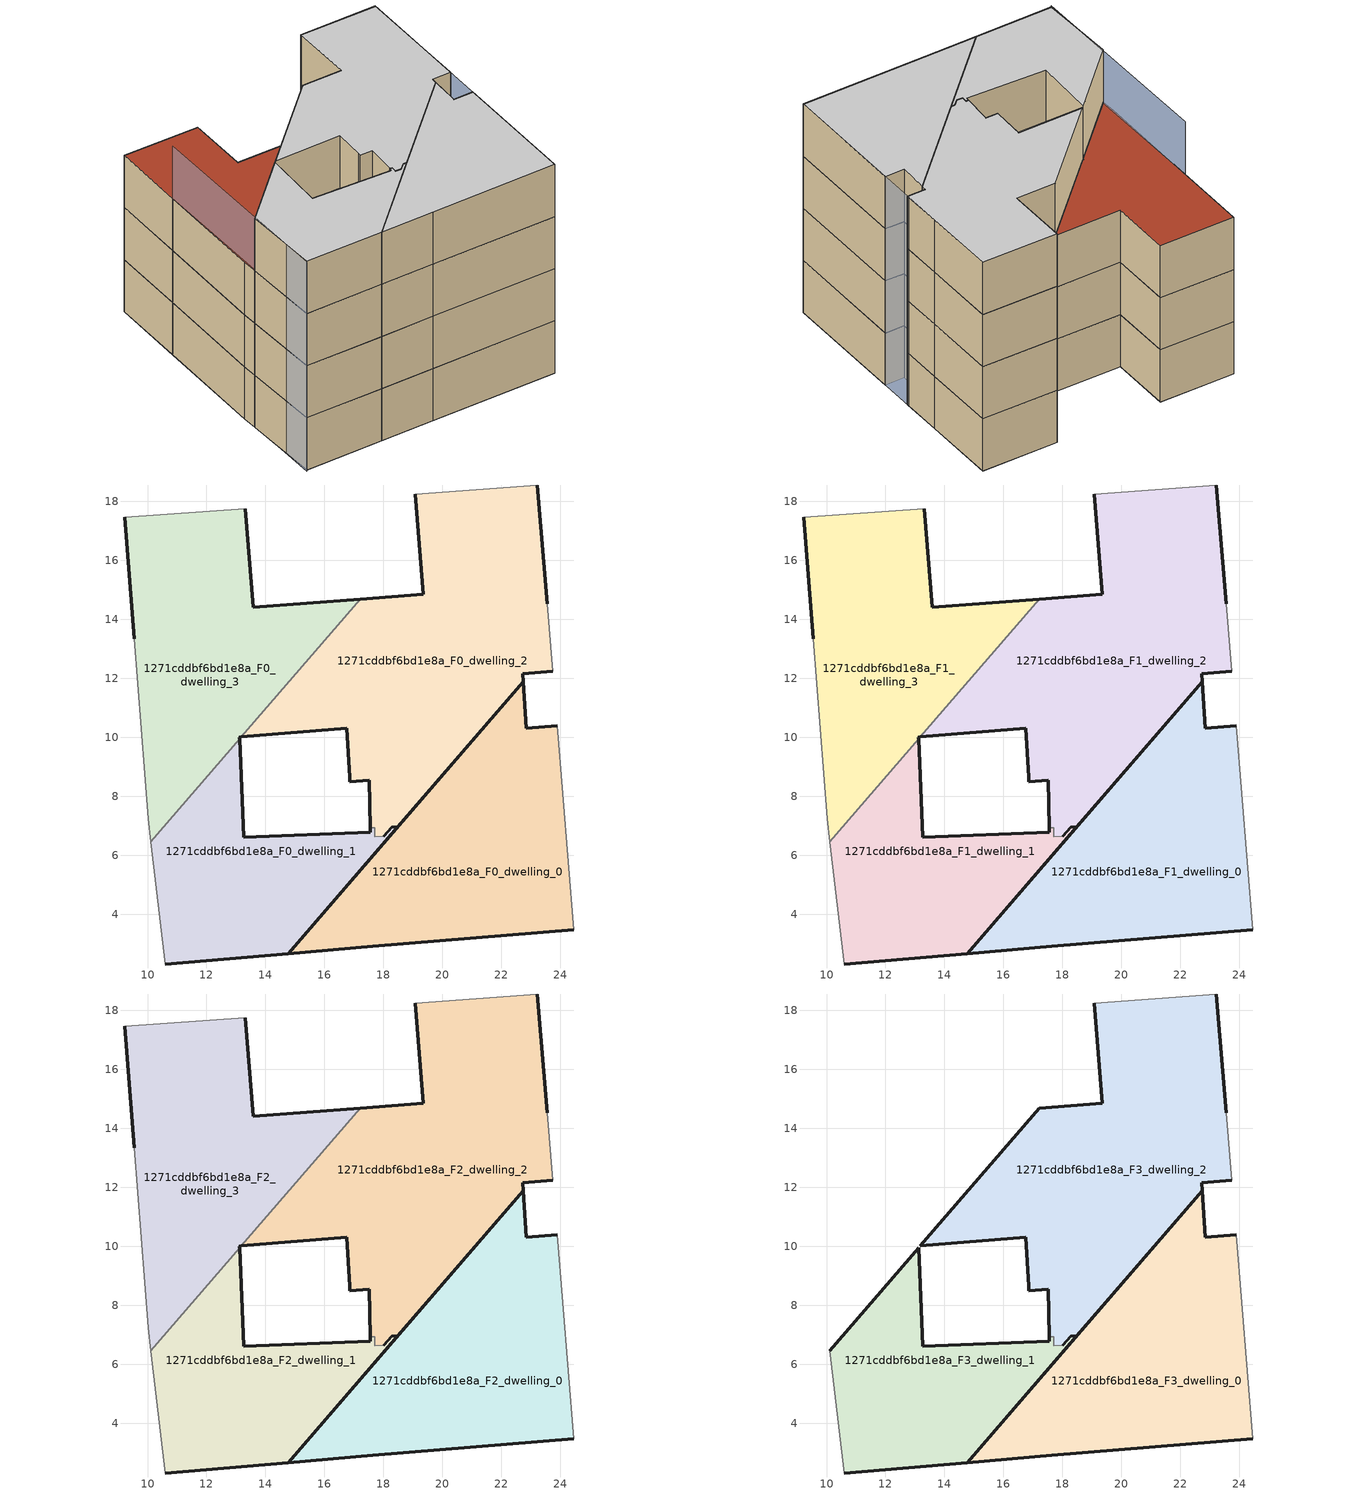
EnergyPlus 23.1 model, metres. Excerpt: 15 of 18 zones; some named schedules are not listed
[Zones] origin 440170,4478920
1271cddbf6bd1e8a_F0_dwelling_0
 floor ground (EU_floor_Construction): 24.45,3.49 23.89,10.39 22.85,10.31 22.74,11.89 14.78,2.67 17.64,2.92 z0
 wall outside (EU_wall_Construction): 24.45,3.49 17.64,2.92 14.78,2.67 22.74,11.89 22.85,10.31 23.89,10.39 z0:3
 wall adiabatic (EU_wall_Construction): 23.89,10.39 24.45,3.49 z0:3
1271cddbf6bd1e8a_F0_dwelling_1
 floor ground (EU_floor_Construction): 14.78,2.67 18.49,6.97 18.28,6.96 18.02,6.65 17.71,6.64 17.7,6.94 17.55,6.93 17.55,6.78 13.26,6.62 13.12,9.96 10.11,6.47 10.61,2.32 z0
 wall outside (EU_wall_Construction): 13.12,9.96 13.26,6.62 17.55,6.78 17.55,6.93 / 18.02,6.65 18.29,6.96 / 18.28,6.96 18.49,6.97 14.78,2.67 10.61,2.32 z0:3
 wall adiabatic (EU_wall_Construction): 10.61,2.32 10.11,6.47 z0:3
 wall to 1271cddbf6bd1e8a_F0_dwelling_3 (EU_wall_Construction): 10.11,6.47 13.12,9.96 z0:3
 wall to 1271cddbf6bd1e8a_F0_dwelling_2 (EU_wall_Construction): 17.55,6.93 17.7,6.94 17.71,6.64 / 17.7,6.64 18.02,6.65 z0:3
1271cddbf6bd1e8a_F0_dwelling_2
 floor ground (EU_floor_Construction): 18.49,6.97 22.74,11.89 22.72,12.16 23.73,12.24 23.55,14.53 23.21,18.56 19.08,18.25 19.35,14.86 17.21,14.69 13.17,10.02 16.76,10.32 16.85,8.65 16.86,8.5 17.52,8.55 17.55,6.93 17.7,6.94 17.71,6.64 18.02,6.65 18.28,6.96 z0
 wall outside (EU_wall_Construction): 17.21,14.69 19.35,14.86 19.08,18.25 / 23.21,18.56 23.55,14.53 / 23.73,12.24 22.72,12.16 22.74,11.89 18.49,6.97 18.28,6.96 18.02,6.65 / 17.55,6.93 17.52,8.55 16.86,8.5 16.85,8.65 16.76,10.32 13.17,10.02 z0:3
 wall adiabatic (EU_wall_Construction): 19.08,18.25 23.21,18.56 / 23.55,14.53 23.73,12.24 z0:3
 wall to 1271cddbf6bd1e8a_F0_dwelling_3 (EU_wall_Construction): 13.18,10.02 17.21,14.69 z0:3
1271cddbf6bd1e8a_F0_dwelling_3
 floor ground (EU_floor_Construction): 13.12,9.96 13.12,10.01 13.17,10.02 17.21,14.69 13.59,14.41 13.31,17.76 9.23,17.46 9.56,13.34 10.02,7.24 10.11,6.47 z0
 wall outside (EU_wall_Construction): 13.31,17.76 13.59,14.41 17.21,14.69 / 13.17,10.02 13.12,10.01 13.12,9.96 / 9.56,13.34 9.23,17.46 z0:3
 wall adiabatic (EU_wall_Construction): 9.23,17.46 13.31,17.76 / 10.11,6.47 10.02,7.24 9.56,13.34 z0:3
1271cddbf6bd1e8a_F1_dwelling_0
 floor to 1271cddbf6bd1e8a_F0_dwelling_0 (EU_floor_Construction): 24.45,3.49 23.89,10.39 22.85,10.31 22.74,11.89 14.78,2.67 17.64,2.92 z3
 wall outside (EU_wall_Construction): 24.45,3.49 17.64,2.92 14.78,2.67 22.74,11.89 22.85,10.31 23.89,10.39 z3:6
 wall adiabatic (EU_wall_Construction): 23.89,10.39 24.45,3.49 z3:6
1271cddbf6bd1e8a_F1_dwelling_1
 floor to 1271cddbf6bd1e8a_F0_dwelling_1 (EU_floor_Construction): 14.78,2.67 18.49,6.97 18.28,6.96 18.02,6.65 17.7,6.64 17.7,6.94 17.55,6.93 17.55,6.78 13.26,6.62 13.12,9.96 10.11,6.47 10.61,2.32 z3
 wall outside (EU_wall_Construction): 13.12,9.96 13.26,6.62 17.55,6.78 17.55,6.93 / 18.02,6.65 18.29,6.96 / 18.28,6.96 18.49,6.97 14.78,2.67 10.61,2.32 z3:6
 wall adiabatic (EU_wall_Construction): 10.61,2.32 10.11,6.47 z3:6
 wall to 1271cddbf6bd1e8a_F1_dwelling_3 (EU_wall_Construction): 10.11,6.47 13.12,9.96 z3:6
 wall to 1271cddbf6bd1e8a_F1_dwelling_2 (EU_wall_Construction): 17.55,6.93 17.7,6.94 17.71,6.64 / 17.7,6.64 18.02,6.65 z3:6
1271cddbf6bd1e8a_F1_dwelling_2
 floor to 1271cddbf6bd1e8a_F0_dwelling_2 (EU_floor_Construction): 18.49,6.97 22.74,11.89 22.72,12.16 23.73,12.24 23.55,14.53 23.21,18.56 19.08,18.25 19.35,14.86 17.21,14.69 13.17,10.02 16.76,10.32 16.85,8.65 16.86,8.5 17.52,8.55 17.55,6.93 17.7,6.94 17.7,6.64 18.02,6.65 18.28,6.96 z3
 wall outside (EU_wall_Construction): 17.21,14.69 19.35,14.86 19.08,18.25 / 23.21,18.56 23.55,14.53 / 23.73,12.24 22.72,12.16 22.74,11.89 18.49,6.97 18.28,6.96 18.02,6.65 / 17.55,6.93 17.52,8.55 16.86,8.5 16.85,8.65 16.76,10.32 13.17,10.02 z3:6
 wall adiabatic (EU_wall_Construction): 19.08,18.25 23.21,18.56 / 23.55,14.53 23.73,12.24 z3:6
 wall to 1271cddbf6bd1e8a_F1_dwelling_3 (EU_wall_Construction): 13.18,10.02 17.21,14.69 z3:6
1271cddbf6bd1e8a_F1_dwelling_3
 floor to 1271cddbf6bd1e8a_F0_dwelling_3 (EU_floor_Construction): 13.12,9.96 13.12,10.01 13.17,10.02 17.21,14.69 13.59,14.41 13.31,17.76 9.23,17.46 9.56,13.34 10.02,7.24 10.11,6.47 z3
 wall outside (EU_wall_Construction): 13.31,17.76 13.59,14.41 17.21,14.69 / 13.17,10.02 13.12,10.01 13.12,9.96 / 9.56,13.34 9.23,17.46 z3:6
 wall adiabatic (EU_wall_Construction): 9.23,17.46 13.31,17.76 / 10.11,6.47 10.02,7.24 9.56,13.34 z3:6
1271cddbf6bd1e8a_F2_dwelling_0
 floor to 1271cddbf6bd1e8a_F1_dwelling_0 (EU_floor_Construction): 24.45,3.49 23.89,10.39 22.85,10.31 22.74,11.89 14.78,2.67 17.64,2.92 z6
 wall outside (EU_wall_Construction): 24.45,3.49 17.64,2.92 14.78,2.67 22.74,11.89 22.85,10.31 23.89,10.39 z6:9
 wall adiabatic (EU_wall_Construction): 23.89,10.39 24.45,3.49 z6:9
1271cddbf6bd1e8a_F2_dwelling_1
 floor to 1271cddbf6bd1e8a_F1_dwelling_1 (EU_floor_Construction): 14.78,2.67 18.49,6.97 18.28,6.96 18.02,6.65 17.7,6.64 17.7,6.94 17.55,6.93 17.55,6.78 13.26,6.62 13.12,9.96 10.11,6.47 10.61,2.32 z6
 wall outside (EU_wall_Construction): 13.12,9.96 13.26,6.62 17.55,6.78 17.55,6.93 / 18.02,6.65 18.29,6.96 / 18.28,6.96 18.49,6.97 14.78,2.67 10.61,2.32 z6:9
 wall adiabatic (EU_wall_Construction): 10.61,2.32 10.11,6.47 z6:9
 wall to 1271cddbf6bd1e8a_F2_dwelling_3 (EU_wall_Construction): 10.11,6.47 13.12,9.96 z6:9
 wall to 1271cddbf6bd1e8a_F2_dwelling_2 (EU_wall_Construction): 17.55,6.93 17.7,6.94 17.71,6.64 / 17.7,6.64 18.02,6.65 z6:9
1271cddbf6bd1e8a_F2_dwelling_2
 floor to 1271cddbf6bd1e8a_F1_dwelling_2 (EU_floor_Construction): 18.49,6.97 22.74,11.89 22.72,12.16 23.73,12.24 23.55,14.53 23.21,18.56 19.08,18.25 19.35,14.86 17.21,14.69 13.17,10.02 16.76,10.32 16.85,8.65 16.86,8.5 17.52,8.55 17.55,6.93 17.7,6.94 17.7,6.64 18.02,6.65 18.28,6.96 z6
 wall outside (EU_wall_Construction): 17.21,14.69 19.35,14.86 19.08,18.25 / 23.21,18.56 23.55,14.53 / 23.73,12.24 22.72,12.16 22.74,11.89 18.49,6.97 18.28,6.96 18.02,6.65 / 17.55,6.93 17.52,8.55 16.86,8.5 16.85,8.65 16.76,10.32 13.17,10.02 z6:9
 wall adiabatic (EU_wall_Construction): 19.08,18.25 23.21,18.56 / 23.55,14.53 23.73,12.24 z6:9
 wall to 1271cddbf6bd1e8a_F2_dwelling_3 (EU_wall_Construction): 13.18,10.02 17.21,14.69 z6:9
1271cddbf6bd1e8a_F2_dwelling_3
 floor to 1271cddbf6bd1e8a_F1_dwelling_3 (EU_floor_Construction): 13.12,9.96 13.12,10.01 13.17,10.02 17.21,14.69 13.59,14.41 13.31,17.76 9.23,17.46 9.56,13.34 10.02,7.24 10.11,6.47 z6
 wall outside (EU_wall_Construction): 13.31,17.76 13.59,14.41 17.21,14.69 / 13.17,10.02 13.12,10.01 13.12,9.96 / 9.56,13.34 9.23,17.46 z6:9
 wall adiabatic (EU_wall_Construction): 9.23,17.46 13.31,17.76 / 10.11,6.47 10.02,7.24 9.56,13.34 z6:9
 roof outside (EU_roof_Construction): 17.21,14.69 13.17,10.02 13.12,10.01 13.12,9.96 10.11,6.47 10.02,7.24 9.56,13.34 9.23,17.46 13.31,17.76 13.59,14.41 z9
1271cddbf6bd1e8a_F3_dwelling_0
 floor to 1271cddbf6bd1e8a_F2_dwelling_0 (EU_floor_Construction): 24.45,3.49 23.89,10.39 22.85,10.31 22.74,11.89 14.78,2.67 17.64,2.92 z9
 wall outside (EU_wall_Construction): 24.45,3.49 17.64,2.92 14.78,2.67 22.74,11.89 22.85,10.31 23.89,10.39 z9:12
 wall adiabatic (EU_wall_Construction): 23.89,10.39 24.45,3.49 z9:12
 ceiling to 1271cddbf6bd1e8a_F4_dwelling_0 (EU_floor_Construction): 23.89,10.39 24.45,3.49 17.64,2.92 14.78,2.67 22.74,11.89 22.85,10.31 z12
1271cddbf6bd1e8a_F3_dwelling_1
 floor to 1271cddbf6bd1e8a_F2_dwelling_1 (EU_floor_Construction): 14.78,2.67 18.49,6.97 18.28,6.96 18.02,6.65 17.7,6.64 17.7,6.94 17.55,6.93 17.55,6.78 13.26,6.62 13.12,9.96 10.11,6.47 10.61,2.32 z9
 wall outside (EU_wall_Construction): 10.11,6.47 13.12,9.96 13.26,6.62 17.55,6.78 17.55,6.93 / 18.02,6.65 18.29,6.96 / 18.28,6.96 18.49,6.97 14.78,2.67 10.61,2.32 z9:12
 wall adiabatic (EU_wall_Construction): 10.61,2.32 10.11,6.47 z9:12
 wall to 1271cddbf6bd1e8a_F3_dwelling_2 (EU_wall_Construction): 17.55,6.93 17.7,6.94 17.71,6.64 / 17.7,6.64 18.02,6.65 z9:12
 ceiling to 1271cddbf6bd1e8a_F4_dwelling_1 (EU_floor_Construction): 18.49,6.97 14.78,2.67 10.61,2.32 10.11,6.47 13.12,9.96 13.26,6.62 17.55,6.78 17.55,6.93 17.7,6.94 17.7,6.64 18.02,6.65 18.28,6.96 z12
1271cddbf6bd1e8a_F3_dwelling_2
 floor to 1271cddbf6bd1e8a_F2_dwelling_2 (EU_floor_Construction): 18.49,6.97 22.74,11.89 22.72,12.16 23.73,12.24 23.55,14.53 23.21,18.56 19.08,18.25 19.35,14.86 17.21,14.69 13.17,10.02 16.76,10.32 16.85,8.65 16.86,8.5 17.52,8.55 17.55,6.93 17.7,6.94 17.7,6.64 18.02,6.65 18.28,6.96 z9
 wall outside (EU_wall_Construction): 23.21,18.56 23.55,14.53 / 23.73,12.24 22.72,12.16 22.74,11.89 18.49,6.97 18.28,6.96 18.02,6.65 / 17.55,6.93 17.52,8.55 16.86,8.5 16.85,8.65 16.76,10.32 13.17,10.02 17.21,14.69 19.35,14.86 19.08,18.25 z9:12
 wall adiabatic (EU_wall_Construction): 19.08,18.25 23.21,18.56 / 23.55,14.53 23.73,12.24 z9:12
 ceiling to 1271cddbf6bd1e8a_F4_dwelling_2 (EU_floor_Construction): 23.21,18.56 23.55,14.53 23.73,12.24 22.72,12.16 22.74,11.89 18.49,6.97 18.28,6.96 18.02,6.65 17.7,6.64 17.7,6.94 17.55,6.93 17.52,8.55 16.86,8.5 16.85,8.65 16.76,10.32 13.17,10.02 17.21,14.69 19.35,14.86 19.08,18.25 z12
shading: 9.56,13.34 10.57,2.25 / 24.45,3.48 23.55,14.53 z0:12
[Building]
EU S2 Campaign: North Axis=0; Terrain=City; Solar Distribution=FullExterior
[Site:Location]
Madrid: Latitude=40.5; Longitude=-3.5; Time Zone=1; Elevation=609
[SizingPeriod:WeatherFileDays]
AnnualSizingPeriod: Begin Month=1; Begin Day of Month=1; End Month=12; End Day of Month=31; Day of Week for Start Day=Monday; Use Weather File Daylight Saving Period=No; Use Weather File Rain and Snow Indicators=No
[MATERIAL]
EU_InternalMass_Material: Roughness=MediumRough; Thickness=0.1; Conductivity=1; Density=1800; Specific Heat=900; Thermal Absorptance=0.9; Solar Absorptance=0.7; Visible Absorptance=0.7
[MATERIAL:NOMASS] Roughness=MediumRough; Thermal Absorptance=0.9; Solar Absorptance=0.7; Visible Absorptance=0.7
Name | Thermal Resistance
EU_wall_NoMass | 0.609216
EU_roof_NoMass | 0.513268
EU_floor_NoMass | 0.568163
[CONSTRUCTION]
EU_wall_Construction: EU_wall_NoMass
EU_roof_Construction: EU_roof_NoMass
EU_floor_Construction: EU_floor_NoMass
EU_InternalMass_Construction: EU_InternalMass_Material
[ZONE] Type=1; Multiplier=1; Ceiling Height=autocalculate; Floor Area=autocalculate; Part of Total Floor Area=Yes
Name | Volume
1271cddbf6bd1e8a_F0_dwelling_0; 1271cddbf6bd1e8a_F1_dwelling_0; 1271cddbf6bd1e8a_F2_dwelling_0; 1271cddbf6bd1e8a_F3_dwelling_0 | 132.155
1271cddbf6bd1e8a_F0_dwelling_1 | 91.5806
1271cddbf6bd1e8a_F1_dwelling_1; 1271cddbf6bd1e8a_F2_dwelling_1; 1271cddbf6bd1e8a_F3_dwelling_1 | 91.5795
1271cddbf6bd1e8a_F0_dwelling_2; 1271cddbf6bd1e8a_F1_dwelling_2; 1271cddbf6bd1e8a_F2_dwelling_2; 1271cddbf6bd1e8a_F3_dwelling_2 | 177.711
1271cddbf6bd1e8a_F0_dwelling_3 | 130.465
1271cddbf6bd1e8a_F1_dwelling_3; 1271cddbf6bd1e8a_F2_dwelling_3 | 130.466
[INTERNALMASS] Construction=EU_InternalMass_Construction
Name | Zone or ZoneList | Surface Area
1271cddbf6bd1e8a_F0_dwelling_0_EU_InternalMass | 1271cddbf6bd1e8a_F0_dwelling_0 | 44.0517
1271cddbf6bd1e8a_F0_dwelling_1_EU_InternalMass | 1271cddbf6bd1e8a_F0_dwelling_1 | 30.5266
1271cddbf6bd1e8a_F0_dwelling_2_EU_InternalMass | 1271cddbf6bd1e8a_F0_dwelling_2 | 59.2374
1271cddbf6bd1e8a_F0_dwelling_3_EU_InternalMass | 1271cddbf6bd1e8a_F0_dwelling_3 | 43.4884
1271cddbf6bd1e8a_F1_dwelling_0_EU_InternalMass | 1271cddbf6bd1e8a_F1_dwelling_0 | 44.0517
1271cddbf6bd1e8a_F1_dwelling_1_EU_InternalMass | 1271cddbf6bd1e8a_F1_dwelling_1 | 30.5266
1271cddbf6bd1e8a_F1_dwelling_2_EU_InternalMass | 1271cddbf6bd1e8a_F1_dwelling_2 | 59.2374
1271cddbf6bd1e8a_F1_dwelling_3_EU_InternalMass | 1271cddbf6bd1e8a_F1_dwelling_3 | 43.4884
1271cddbf6bd1e8a_F2_dwelling_0_EU_InternalMass | 1271cddbf6bd1e8a_F2_dwelling_0 | 44.0517
1271cddbf6bd1e8a_F2_dwelling_1_EU_InternalMass | 1271cddbf6bd1e8a_F2_dwelling_1 | 30.5266
1271cddbf6bd1e8a_F2_dwelling_2_EU_InternalMass | 1271cddbf6bd1e8a_F2_dwelling_2 | 59.2374
1271cddbf6bd1e8a_F2_dwelling_3_EU_InternalMass | 1271cddbf6bd1e8a_F2_dwelling_3 | 43.4884
1271cddbf6bd1e8a_F3_dwelling_0_EU_InternalMass | 1271cddbf6bd1e8a_F3_dwelling_0 | 73.0469
1271cddbf6bd1e8a_F3_dwelling_1_EU_InternalMass | 1271cddbf6bd1e8a_F3_dwelling_1 | 29.6035
1271cddbf6bd1e8a_F3_dwelling_2_EU_InternalMass | 1271cddbf6bd1e8a_F3_dwelling_2 | 74.6536
[OTHEREQUIPMENT] Fuel Type=Electricity; Design Level Calculation Method=Watts/Area; Power per Zone Floor Area=1; Fraction Latent=0; Fraction Radiant=0; Fraction Lost=0; Carbon Dioxide Generation Rate=0; EndUse Subcategory=EU_Step8_InternalGains
Name | Zone or ZoneList or Space or SpaceList | Schedule
EU_Step8_InternalGain_1271cddbf6bd1e8a_F0_dwelling_0_f000 | 1271cddbf6bd1e8a_F0_dwelling_0 | EU_Step8_GainSchedule_1271cddbf6bd1e8a_F0_dwelling_0_f000
EU_Step8_InternalGain_1271cddbf6bd1e8a_F0_dwelling_1_f000 | 1271cddbf6bd1e8a_F0_dwelling_1 | EU_Step8_GainSchedule_1271cddbf6bd1e8a_F0_dwelling_1_f000
EU_Step8_InternalGain_1271cddbf6bd1e8a_F0_dwelling_2_f000 | 1271cddbf6bd1e8a_F0_dwelling_2 | EU_Step8_GainSchedule_1271cddbf6bd1e8a_F0_dwelling_2_f000
EU_Step8_InternalGain_1271cddbf6bd1e8a_F0_dwelling_3_f000 | 1271cddbf6bd1e8a_F0_dwelling_3 | EU_Step8_GainSchedule_1271cddbf6bd1e8a_F0_dwelling_3_f000
EU_Step8_InternalGain_1271cddbf6bd1e8a_F1_dwelling_0_f000 | 1271cddbf6bd1e8a_F1_dwelling_0 | EU_Step8_GainSchedule_1271cddbf6bd1e8a_F1_dwelling_0_f000
EU_Step8_InternalGain_1271cddbf6bd1e8a_F1_dwelling_1_f000 | 1271cddbf6bd1e8a_F1_dwelling_1 | EU_Step8_GainSchedule_1271cddbf6bd1e8a_F1_dwelling_1_f000
EU_Step8_InternalGain_1271cddbf6bd1e8a_F1_dwelling_2_f000 | 1271cddbf6bd1e8a_F1_dwelling_2 | EU_Step8_GainSchedule_1271cddbf6bd1e8a_F1_dwelling_2_f000
EU_Step8_InternalGain_1271cddbf6bd1e8a_F1_dwelling_3_f000 | 1271cddbf6bd1e8a_F1_dwelling_3 | EU_Step8_GainSchedule_1271cddbf6bd1e8a_F1_dwelling_3_f000
EU_Step8_InternalGain_1271cddbf6bd1e8a_F2_dwelling_0_f000 | 1271cddbf6bd1e8a_F2_dwelling_0 | EU_Step8_GainSchedule_1271cddbf6bd1e8a_F2_dwelling_0_f000
EU_Step8_InternalGain_1271cddbf6bd1e8a_F2_dwelling_1_f000 | 1271cddbf6bd1e8a_F2_dwelling_1 | EU_Step8_GainSchedule_1271cddbf6bd1e8a_F2_dwelling_1_f000
EU_Step8_InternalGain_1271cddbf6bd1e8a_F2_dwelling_2_f000 | 1271cddbf6bd1e8a_F2_dwelling_2 | EU_Step8_GainSchedule_1271cddbf6bd1e8a_F2_dwelling_2_f000
EU_Step8_InternalGain_1271cddbf6bd1e8a_F2_dwelling_3_f000 | 1271cddbf6bd1e8a_F2_dwelling_3 | EU_Step8_GainSchedule_1271cddbf6bd1e8a_F2_dwelling_3_f000
EU_Step8_InternalGain_1271cddbf6bd1e8a_F3_dwelling_0_f000 | 1271cddbf6bd1e8a_F3_dwelling_0 | EU_Step8_GainSchedule_1271cddbf6bd1e8a_F3_dwelling_0_f000
EU_Step8_InternalGain_1271cddbf6bd1e8a_F3_dwelling_1_f000 | 1271cddbf6bd1e8a_F3_dwelling_1 | EU_Step8_GainSchedule_1271cddbf6bd1e8a_F3_dwelling_1_f000
EU_Step8_InternalGain_1271cddbf6bd1e8a_F3_dwelling_2_f000 | 1271cddbf6bd1e8a_F3_dwelling_2 | EU_Step8_GainSchedule_1271cddbf6bd1e8a_F3_dwelling_2_f000
[ZONEVENTILATION:DESIGNFLOWRATE] Schedule=EU_AlwaysOn; Design Flow Rate Calculation Method=AirChanges/Hour; Air Changes per Hour=0.752966; Ventilation Type=Natural; Fan Pressure Rise=0; Fan Total Efficiency=1; Constant Term Coefficient=1; Temperature Term Coefficient=0; Velocity Term Coefficient=0; Velocity Squared Term Coefficient=0; Minimum Indoor Temperature=-100; Maximum Indoor Temperature=100; Delta Temperature=-100; Minimum Outdoor Temperature=-100; Maximum Outdoor Temperature=100; Maximum Wind Speed=40
Name | Zone or ZoneList or Space or SpaceList
EU_ConstantAir_1271cddbf6bd1e8a_F0_dwelling_0 | 1271cddbf6bd1e8a_F0_dwelling_0
EU_ConstantAir_1271cddbf6bd1e8a_F0_dwelling_1 | 1271cddbf6bd1e8a_F0_dwelling_1
EU_ConstantAir_1271cddbf6bd1e8a_F0_dwelling_2 | 1271cddbf6bd1e8a_F0_dwelling_2
EU_ConstantAir_1271cddbf6bd1e8a_F0_dwelling_3 | 1271cddbf6bd1e8a_F0_dwelling_3
EU_ConstantAir_1271cddbf6bd1e8a_F1_dwelling_0 | 1271cddbf6bd1e8a_F1_dwelling_0
EU_ConstantAir_1271cddbf6bd1e8a_F1_dwelling_1 | 1271cddbf6bd1e8a_F1_dwelling_1
EU_ConstantAir_1271cddbf6bd1e8a_F1_dwelling_2 | 1271cddbf6bd1e8a_F1_dwelling_2
EU_ConstantAir_1271cddbf6bd1e8a_F1_dwelling_3 | 1271cddbf6bd1e8a_F1_dwelling_3
EU_ConstantAir_1271cddbf6bd1e8a_F2_dwelling_0 | 1271cddbf6bd1e8a_F2_dwelling_0
EU_ConstantAir_1271cddbf6bd1e8a_F2_dwelling_1 | 1271cddbf6bd1e8a_F2_dwelling_1
EU_ConstantAir_1271cddbf6bd1e8a_F2_dwelling_2 | 1271cddbf6bd1e8a_F2_dwelling_2
EU_ConstantAir_1271cddbf6bd1e8a_F2_dwelling_3 | 1271cddbf6bd1e8a_F2_dwelling_3
EU_ConstantAir_1271cddbf6bd1e8a_F3_dwelling_0 | 1271cddbf6bd1e8a_F3_dwelling_0
EU_ConstantAir_1271cddbf6bd1e8a_F3_dwelling_1 | 1271cddbf6bd1e8a_F3_dwelling_1
EU_ConstantAir_1271cddbf6bd1e8a_F3_dwelling_2 | 1271cddbf6bd1e8a_F3_dwelling_2
